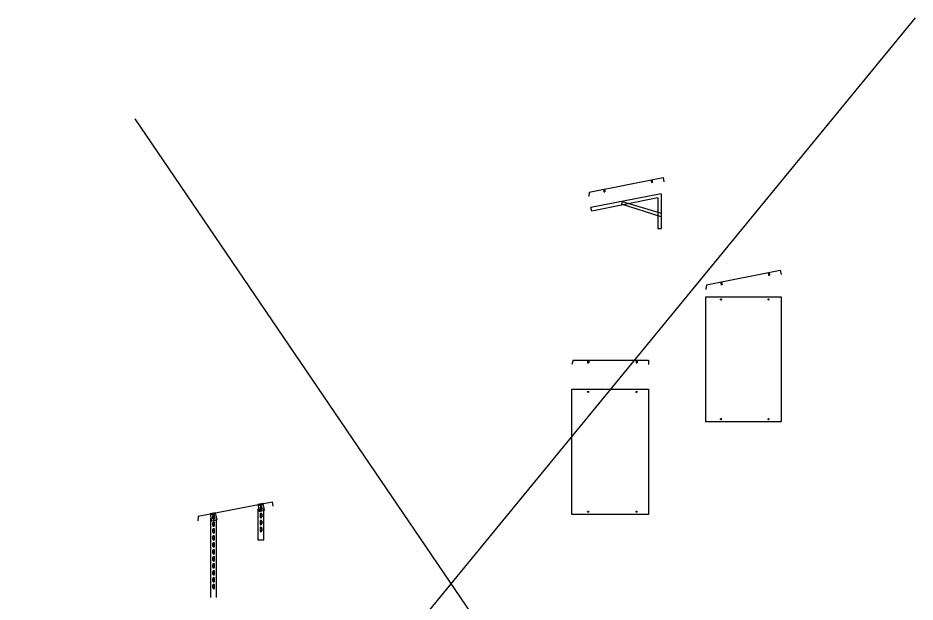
# Model space of a CAD drawing. Header units: millimetres. Extents: x -48331 to 47536, y -69828 to -11916.
# Drawn here: x -48331 to -41886, y -61476 to -57279 of the extents above; entities that cross this region are included whole.
import ezdxf

# ---------------------------------------------------------------- set-up
doc = ezdxf.new("R2010")
doc.units = ezdxf.units.MM
doc.linetypes.add('DASHDOT', pattern=[25.4, 12.7, -6.35, 0, -6.35])
doc.layers.add('100 noprint', color=2, linetype='Continuous', plot=False)

# ---------------------------------------------------------------- blocks, each defined once
blk = doc.blocks.new('козырёк сбоку')
at = {"color": 0, "lineweight": -2}
for p, q in [((10, 32), (0, 0)), ((10, 32), (550, 32)), ((113, 32), (113, 12)), ((113, 12), (121, 12)), ((121, 32), (121, 12)), ((461, 32), (461, 12)), ((461, 12), (469, 12)), ((469, 32), (469, 12)), ((550, 32), (550, 0))]:
    blk.add_line(p, q, dxfattribs=at)
at = {"color": 0, "linetype": 'DASHDOT', "lineweight": -3, "ltscale": 0.2}
for p, q in [((117, 12), (117, 32)), ((465, 12), (465, 32))]:
    blk.add_line(p, q, dxfattribs=at)

msp = doc.modelspace()

# ---------------------------------------------------------------- linework, layer by layer
at = {"color": 1, "lineweight": -2}
for p, q in [((-44226, -58529.6), (-43696.3, -58424.8)), ((-43783.6, -58442), (-43779.7, -58461.7)), ((-43775.8, -58440.5), (-43771.9, -58460.1)), ((-43696.3, -58424.8), (-43690.1, -58456.1)), ((-44125, -58509.6), (-44121.1, -58529.2)), ((-44117.2, -58508.1), (-44113.3, -58527.7)), ((-43779.7, -58461.7), (-43771.9, -58460.1)), ((-44226, -58529.6), (-44229.6, -58562.9)), ((-43708.6, -58542), (-44213.8, -58642)), ((-43733.6, -58572.5), (-44208.9, -58666.6)), ((-44121.1, -58529.2), (-44113.3, -58527.7)), ((-43733.6, -58572.5), (-43733.6, -58792)), ((-43708.6, -58542), (-43708.6, -58792)), ((-44208.9, -58666.6), (-44213.8, -58642)), ((-43989.3, -58597.6), (-43995.6, -58617.6)), ((-43708.6, -58707), (-43995.6, -58617.6)), ((-43989.3, -58597.6), (-43708.6, -58681)), ((-43733.6, -58792), (-43708.6, -58792)), ((-43384.3, -59195.9), (-42854.6, -59091.1)), ((-42854.6, -59091.1), (-42848.4, -59122.5)), ((-42941.9, -59108.3), (-42938, -59128)), ((-42938, -59128), (-42930.2, -59126.4)), ((-42934, -59106.8), (-42930.2, -59126.4)), ((-43384.3, -59195.9), (-43387.9, -59229.2)), ((-43283.3, -59175.9), (-43279.4, -59195.5)), ((-43279.4, -59195.5), (-43271.5, -59194)), ((-43275.4, -59174.4), (-43271.5, -59194)), ((-43387.9, -60181.7), (-43387.9, -59281.7)), ((-43387.9, -59281.7), (-42848.4, -59281.7)), ((-42848.4, -59281.7), (-42848.4, -60181.7)), ((-42848.4, -60181.7), (-43387.9, -60181.7)), ((-47034.8, -60859.8), (-46505.1, -60754.9)), ((-46592.4, -60772.2), (-46588.5, -60791.8)), ((-46584.6, -60770.7), (-46580.7, -60790.3)), ((-46505.1, -60754.9), (-46498.9, -60786.3)), ((-46933.8, -60839.8), (-46929.9, -60859.4)), ((-46926, -60838.2), (-46922.1, -60857.8)), ((-46604.2, -61030.3), (-46604.2, -60805.2)), ((-46588.5, -60791.8), (-46580.7, -60790.3)), ((-46563.2, -61030.3), (-46563.2, -60805.2)), ((-47034.8, -60859.8), (-47038.4, -60893.1)), ((-46945.6, -61443.5), (-46945.6, -60872.8)), ((-46929.9, -60859.4), (-46922.1, -60857.8)), ((-46904.6, -61443.5), (-46904.6, -60872.8)), ((-46563.2, -61030.3), (-46604.2, -61030.3))]:
    msp.add_line(p, q, dxfattribs=at)
at = {"color": 0, "linetype": 'ByBlock', "lineweight": -2}
for p, q in [((-46607.1, -60780.2), (-46567.9, -60772.5)), ((-46948.5, -60847.8), (-46909.3, -60840))]:
    msp.add_line(p, q, dxfattribs=at)
at = {"color": 1, "linetype": 'DASHDOT', "lineweight": -2, "ltscale": 0.2}
for p, q in [((-46584.6, -60791.1), (-46588.5, -60771.4)), ((-46926, -60858.6), (-46929.9, -60839))]:
    msp.add_line(p, q, dxfattribs=at)
at = {"lineweight": 40}
for p, q in [((-46588.9, -60796.5), (-46588.9, -60813)), ((-46578.4, -60813), (-46578.4, -60796.5)), ((-46930.3, -60856.8), (-46930.3, -60873.3)), ((-46919.8, -60873.3), (-46919.8, -60856.8)), ((-46588.9, -60846.5), (-46588.9, -60863)), ((-46588.9, -60896.5), (-46588.9, -60913)), ((-46578.4, -60863), (-46578.4, -60846.5)), ((-46578.4, -60913), (-46578.4, -60896.5)), ((-46930.3, -60906.8), (-46930.3, -60923.3)), ((-46930.3, -60956.8), (-46930.3, -60973.3)), ((-46919.8, -60923.3), (-46919.8, -60906.8)), ((-46919.8, -60973.3), (-46919.8, -60956.8)), ((-46588.9, -60946.5), (-46588.9, -60963)), ((-46578.4, -60963), (-46578.4, -60946.5)), ((-46930.3, -61006.8), (-46930.3, -61023.3)), ((-46919.8, -61023.3), (-46919.8, -61006.8)), ((-46930.3, -61056.8), (-46930.3, -61073.3)), ((-46919.8, -61073.3), (-46919.8, -61056.8)), ((-46930.3, -61106.8), (-46930.3, -61123.3)), ((-46930.3, -61156.8), (-46930.3, -61173.3)), ((-46919.8, -61123.3), (-46919.8, -61106.8)), ((-46919.8, -61173.3), (-46919.8, -61156.8)), ((-46930.3, -61206.8), (-46930.3, -61223.3)), ((-46919.8, -61223.3), (-46919.8, -61206.8)), ((-46930.3, -61256.8), (-46930.3, -61273.3)), ((-46919.8, -61273.3), (-46919.8, -61256.8)), ((-46930.3, -61306.8), (-46930.3, -61323.3)), ((-46930.3, -61356.8), (-46930.3, -61373.3)), ((-46919.8, -61323.3), (-46919.8, -61306.8)), ((-46919.8, -61373.3), (-46919.8, -61356.8))]:
    msp.add_line(p, q, dxfattribs=at)
at = {"color": 1, "lineweight": -2}
msp.add_lwpolyline([(-43801.2, -60846.5), (-44351.2, -60846.5), (-44351.2, -59946.5), (-43801.2, -59946.5)], close=True, dxfattribs=at)
at = {"color": 0, "linetype": 'ByBlock', "lineweight": -2}
for points in [[(-46559.2, -60816.6), (-46568.9, -60767.6), (-46608.1, -60775.3), (-46598.4, -60824.4)], [(-46900.6, -60884.2), (-46910.3, -60835.1), (-46949.5, -60842.9), (-46939.8, -60891.9)]]:
    msp.add_lwpolyline(points, close=True, dxfattribs=at)
at = {"color": 1, "lineweight": -2}
for centre in [(-43279.4, -59301.7), (-42937.9, -59301.7), (-44234.2, -59966.5), (-43886.2, -59966.5), (-43279.4, -60161.7), (-42937.9, -60161.7), (-44234.2, -60826.5), (-43886.2, -60826.5)]:
    msp.add_circle(centre, 4, dxfattribs=at)
at = {"color": 0, "linetype": 'ByBlock', "lineweight": -2}
for centre in [(-46582.8, -60800.4), (-46924.2, -60867.9)]:
    msp.add_circle(centre, 6.5, dxfattribs=at)
at = {"lineweight": 40}
for centre, start, end in [((-46583.7, -60796.5), 0, 180), ((-46583.7, -60813), 180, 0), ((-46583.7, -60846.5), 0, 180), ((-46925.1, -60856.8), 0, 180), ((-46925.1, -60873.3), 180, 0), ((-46925.1, -60906.8), 0, 180), ((-46583.7, -60863), 180, 0), ((-46583.7, -60896.5), 0, 180), ((-46925.1, -60923.3), 180, 0), ((-46925.1, -60956.8), 0, 180), ((-46583.7, -60913), 180, 0), ((-46583.7, -60946.5), 0, 180), ((-46583.7, -60963), 180, 0), ((-46925.1, -60973.3), 180, 0), ((-46925.1, -61006.8), 0, 180), ((-46925.1, -61023.3), 180, 0), ((-46925.1, -61056.8), 0, 180), ((-46925.1, -61073.3), 180, 0), ((-46925.1, -61106.8), 0, 180), ((-46925.1, -61123.3), 180, 0), ((-46925.1, -61156.8), 0, 180), ((-46925.1, -61173.3), 180, 0), ((-46925.1, -61206.8), 0, 180), ((-46925.1, -61223.3), 180, 0), ((-46925.1, -61256.8), 0, 180), ((-46925.1, -61273.3), 180, 0), ((-46925.1, -61306.8), 0, 180), ((-46925.1, -61323.3), 180, 0), ((-46925.1, -61356.8), 0, 180), ((-46925.1, -61373.3), 180, 0)]:
    msp.add_arc(centre, 5.25, start, end, dxfattribs=at)
at = {"layer": '100 noprint', "lineweight": -2}
for p, q in [((-41885.6, -57279), (-48330.7, -65135.1)), ((-47491.7, -58003.6), (-42381.4, -65516.5))]:
    msp.add_line(p, q, dxfattribs=at)

# ---------------------------------------------------------------- block references
at = {"color": 1, "lineweight": -2}
msp.add_blockref('козырёк сбоку', (-44351.2, -59769.6), dxfattribs=at)

doc.saveas('drawing.dxf')
